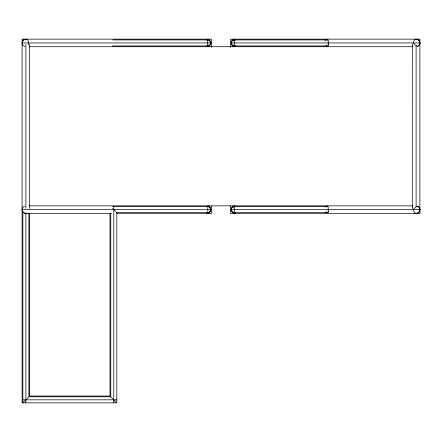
<?xml version="1.0" encoding="UTF-8"?>
<svg xmlns="http://www.w3.org/2000/svg" width="442" height="442" viewBox="0 0 442 442"><rect width="100%" height="100%" fill="white"/><g stroke="black" fill="none" stroke-linecap="round" stroke-linejoin="round"><path stroke-width="0.66" d="M328.318 42.935L328.119 40.078M328.318 209.635L328.119 206.779M22.719 45.012L22.1 42.808L22.879 40.636A8.47 3.276 -90 0 1 22.962 40.526L25.133 39.222L27.592 39.553A3.79 3.79 0 0 0 22.719 45.012L22.879 45.239A8.47 3.276 90 0 0 22.962 45.344L24.962 46.609M111.467 213.425L25.829 213.42L24.238 213.044L22.962 212.044A8.47 3.276 -90 0 1 22.879 211.939L22.1 209.635L22.879 207.331A8.47 3.276 -90 0 1 22.962 207.226L24.669 206.049M327.605 39.913L234.26 39.907A3.033 3.033 0 0 0 231.227 42.935L419.9 42.935C419.469 46.123 420.37 41.073 419.121 40.636A8.47 3.276 -90 0 0 419.038 40.526L416.867 39.222L414.408 39.553A3.79 3.79 0 0 1 419.635 44.333L419.635 44.333M419.635 208.243L419.867 210.132L419.121 211.939A8.47 3.276 -90 0 1 419.038 212.044L417.27 213.243L415.099 213.287A3.79 3.79 0 0 0 419.635 208.237L419.502 207.944L419.828 208.9M419.673 44.222L419.685 44.194A6.829 4.829 0 0 0 419.872 42.94M235.481 39.57A3.79 2.658 -90 0 0 232.028 40.891L233.492 40.007A5.967 4.221 -90 0 1 235.028 40.007L235.42 40.139M234.498 205.862A3.79 2.658 -90 0 0 234.26 205.845A3.79 2.658 90 0 0 232.028 207.585L233.492 206.701A5.967 4.221 90 0 1 234.26 206.602L327.599 206.613M232.028 40.891L232.542 40.437A5.724 4.011 -90 0 1 233.536 39.995M232.028 207.585L232.542 207.138A5.724 4.011 90 0 1 233.536 206.696M23.017 402.695L28.763 396.949M328.119 45.797L328.351 44.288M328.119 212.492L328.351 210.983M209.331 45.515L208.53 45.863A5.967 4.221 -90 0 1 206.989 45.869L206.602 45.747M232.647 40.371L233.138 40.123M209.331 212.215L208.53 212.563A5.967 4.221 90 0 1 207.74 212.663L116.721 212.569M232.647 207.066L233.138 206.817M417.574 46.432L419.038 45.344A8.47 3.276 -90 0 0 419.121 45.239L419.557 44.509L417.574 46.432A4.1 2.033 35.5 0 1 416.115 45.587A6.652 3.298 35.5 0 1 413.485 42.94A3.79 2.658 90 0 1 416.11 39.15M206.58 40.139L206.972 40.007A5.967 4.221 90 0 1 207.74 39.907A5.967 4.221 -90 0 1 208.508 40.007L209.353 40.371M235.321 212.475L235.05 212.563A5.967 4.221 -90 0 1 234.26 212.663L327.599 212.657M206.646 206.806L206.972 206.701A5.967 4.221 90 0 1 208.491 206.701L209.353 207.066M235.282 45.791L235.05 45.863A5.967 4.221 -90 0 1 233.509 45.869L233.138 45.753M27.194 213.193L25.89 213.425A3.79 3.79 0 0 1 22.719 207.563M325.052 40.36L326.08 40.078M325.052 207.055L326.08 206.773M327.599 45.962L234.243 45.968L234.21 39.907M234.194 206.602L234.26 206.602A5.967 4.221 -90 0 1 235.028 206.701L235.42 206.834M112.804 39.907L207.74 39.907A3.033 3.033 0 0 1 210.773 42.935A3.033 3.033 0 0 1 207.74 45.968L112.135 45.968M22.1 42.935L210.773 42.935M29.233 46.725L412.751 46.725M29.233 205.845L412.751 205.845M112.649 206.602L207.74 206.602A3.033 3.033 0 0 1 210.773 209.635A3.033 3.033 0 0 1 207.74 212.663A5.967 4.221 -90 0 1 206.972 212.569L206.486 212.392M22.1 209.635L210.773 209.635M235.481 213A3.79 2.658 -90 0 1 234.26 213.425L234.26 206.602A3.033 3.033 0 0 0 231.227 209.635L419.9 209.635A6.829 4.829 0 0 0 419.69 208.392M116.815 213.425L211.53 213.425L211.53 205.845M22.857 399.822L116.815 399.822M231.227 209.635A3.033 3.033 0 0 0 234.26 212.663L234.116 212.663M234.116 45.962L234.227 45.968A3.033 3.033 0 0 1 231.227 42.935M326.08 212.497L325.616 212.381M233.122 212.442L232.779 212.282L233.492 212.569A5.967 4.221 90 0 0 234.26 212.663M416.11 213.425A3.79 2.658 90 0 1 413.458 209.635A6.652 3.298 -35.5 0 1 416.099 206.966A4.1 2.033 -35.5 0 1 417.579 206.132L418.845 207.011M417.574 206.138L419.038 207.226A8.47 3.276 -90 0 1 419.121 207.331L419.403 207.757M232.685 45.526L232.984 45.686L232.028 44.985A3.79 2.658 90 0 0 234.26 46.725A3.79 2.658 -90 0 0 235.481 46.305M232.685 212.226L232.028 211.685A3.79 2.658 90 0 0 234.26 213.425M232.409 212.033L232.542 212.132A5.724 4.011 -90 0 0 233.536 212.574M112.644 208.497L116.655 212.508M110.909 396.949L116.655 402.695M232.028 44.985L232.542 45.438A5.724 4.011 90 0 0 233.536 45.88M418.894 207.066L419.336 207.646M419.85 209.011L419.9 209.635M416.11 45.592L416.11 206.978M230.47 47.416L230.47 39.15L419.9 39.15L419.9 213.425L230.47 213.425L230.47 205.845M211.53 47.416L211.53 39.15L22.1 39.15L22.1 402.85L116.815 402.85L116.815 212.663M207.74 39.907L207.74 45.968M207.74 206.602L207.74 212.663M113.782 206.602L113.782 402.85M110.754 213.077L110.754 396.789L28.918 396.789L28.918 213.077M109.997 213.425L109.997 396.032L29.675 396.032L29.675 213.094M29.675 44.239L29.675 208.331M25.89 44.239L25.89 208.331M25.89 212.933L25.89 402.85M22.857 211.613L22.857 402.85M413.485 209.635A6.619 3.282 35.5 0 1 412.292 206.917L412.325 45.642A6.619 3.282 -35.5 0 1 413.485 42.94M328.262 211.552A3.022 0.387 90 0 1 328.174 209.635M328.262 44.852A3.022 0.387 90 0 1 328.174 42.94M412.375 206.955A3.481 1.724 35.5 0 1 412.717 206.022M412.717 46.554A3.481 1.724 -35.5 0 1 412.375 45.614M232.669 212.105A3.232 2.287 -90 0 1 231.111 209.668M231.111 209.602A3.232 2.287 90 0 1 232.669 207.165M328.157 212.525A2.541 1.221 37.5 0 1 327.737 212.812M326.787 212.182A6.547 2.884 28.7 0 1 325.859 211.978M326.367 206.088A6.547 3.751 -37.8 0 1 327.439 206.055M327.516 206.701A2.541 1.099 -28.2 0 1 328.08 206.806M233.243 206.397A2.669 1.536 -35.4 0 1 234.382 206.381M234.221 206.983A6.315 2.774 -28.9 0 1 234.382 206.983M235.448 212.663A6.304 3.221 41.1 0 1 234.868 213.027M234.022 212.558A2.564 1.105 28 0 1 233.116 212.353M232.669 45.41A3.232 2.287 90 0 1 231.111 42.973M231.111 42.902A3.232 2.287 90 0 1 232.669 40.465M328.157 45.824A2.541 1.221 37.5 0 1 327.737 46.112M326.782 45.482A6.564 2.895 28.7 0 1 325.859 45.277M326.367 39.393A6.547 3.751 -37.8 0 1 327.439 39.36M327.522 40.007A2.525 1.094 -28.3 0 1 328.08 40.106M233.243 39.703A2.669 1.536 -35.4 0 1 234.382 39.686M234.221 40.283A6.304 2.763 -28.8 0 1 234.724 40.299M235.448 45.968A6.304 3.221 41.1 0 1 234.868 46.333M234.022 45.858A2.564 1.105 28 0 1 233.116 45.653M210.889 209.668A3.232 2.287 -90 0 1 209.331 212.105M209.331 207.165A3.232 2.287 -90 0 1 210.889 209.602M209.331 40.465A3.232 2.287 90 0 1 210.889 42.902M210.889 42.973A3.232 2.287 -90 0 1 209.331 45.41M210.353 210.326A3.79 2.658 -90 0 1 206.519 213M207.502 205.862A3.79 2.658 -90 0 1 207.74 205.845A3.79 2.658 90 0 1 210.353 208.944M25.89 39.15A3.79 2.658 -90 0 1 28.222 41.134A3.79 2.658 -90 0 1 28.111 45.012M206.519 39.57A3.79 2.658 -90 0 1 207.74 39.15A3.79 2.658 90 0 1 210.353 42.25M210.353 43.625A3.79 2.658 90 0 1 206.519 46.305"/></g></svg>
